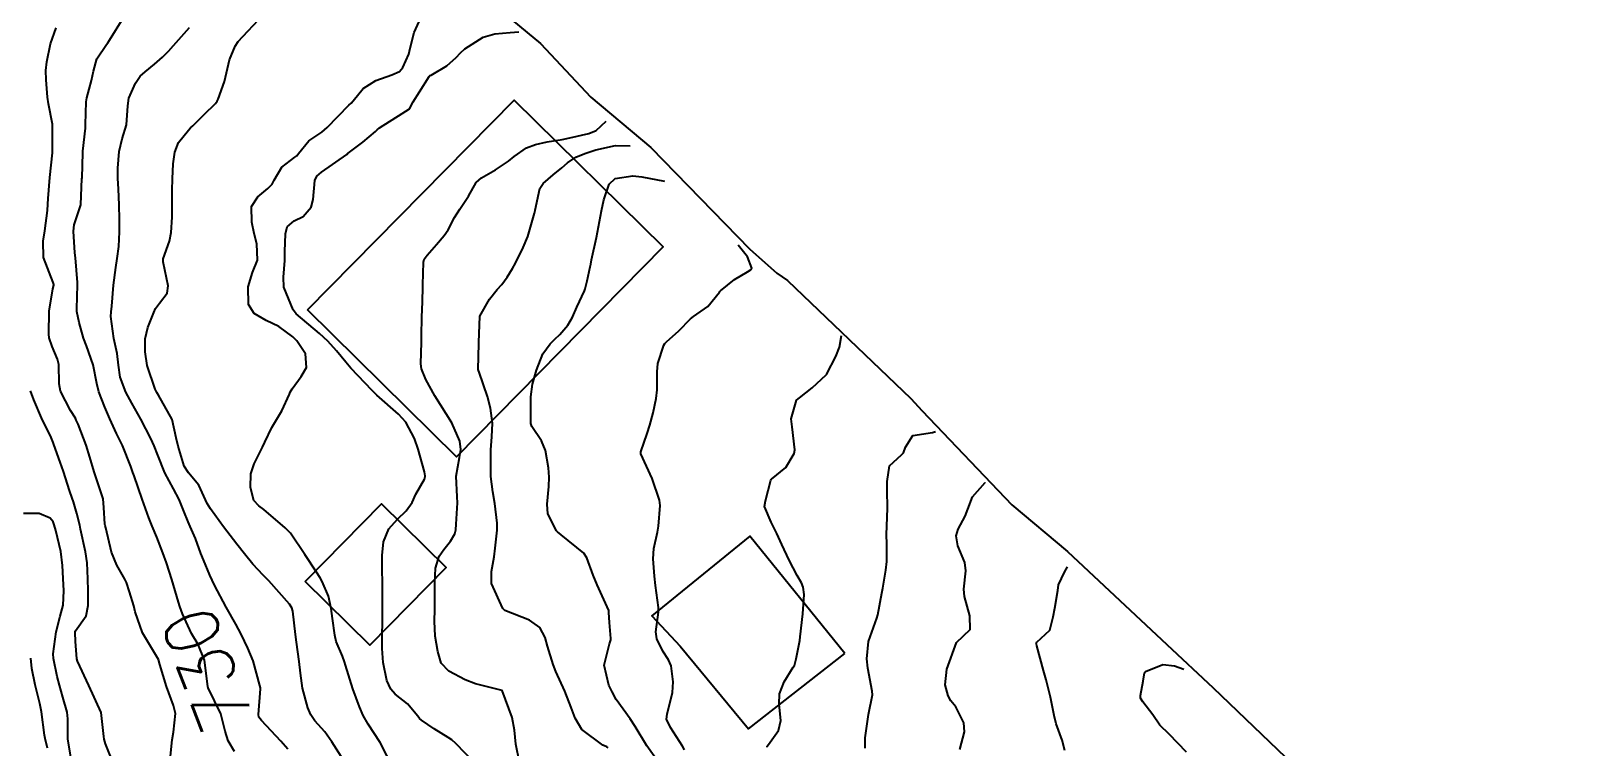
# Model space of a CAD drawing. Header units: metres. Extents: x 298520 to 308411, y 7433745 to 7450750.
# Drawn here: x 304005.7 to 304121.9, y 7440242.4 to 7440296 of the extents above; entities that cross this region are included whole.
import ezdxf
from ezdxf.enums import TextEntityAlignment as Align

# ---------------------------------------------------------------- set-up
doc = ezdxf.new("R2010")
doc.units = ezdxf.units.M
doc.header["$LTSCALE"] = 10
for name, color, linetype in [('Area', 45, 'Continuous'), ('Cotas', 45, 'Continuous'), ('Curvas de Nivel 1m', 11, 'Continuous'), ('Curvas de Nivel 5m', 15, 'Continuous'), ('Edificações', 30, 'Continuous')]:
    doc.layers.add(name, color=color, linetype=linetype)
doc.styles.add('Style-STANDARD', font='STANDARD.shx')

msp = doc.modelspace()

# ---------------------------------------------------------------- linework, layer by layer
at = {"layer": 'Area'}
msp.add_polyline3d([(304041.28, 7440297.19, 736.81), (304043.84, 7440295.05, 734.59), (304047.61, 7440291.05, 740.29), (304052.11, 7440287.26, 743.9), (304059.52, 7440279.65, 738.44), (304061.56, 7440277.87, 756.57), (304062.36, 7440277.31, 758.93), (304071.6, 7440268.47, 745.98), (304072.43, 7440267.56, 745.44), (304079.15, 7440260.51, 751.87), (304083.33, 7440257.03, 750.77), (304090.76, 7440250.06, 755.64), (304094.25, 7440246.82, 755.06), (304106.31, 7440235.27, 753.27), (304106.95, 7440234.6, 756.12), (304108.17, 7440233.3, 758.5), (304111.4, 7440230.39, 760.07), (304117.11, 7440224.91, 755.45), (304121.04, 7440220.67, 748.14), (304121.6, 7440220.21, 748.35), (304123.13, 7440218.39, 753.61)], dxfattribs=at)
at = {"layer": 'Curvas de Nivel 1m', "flags": 128}
for points, elevation in [([(304016.13, 7440241.7), (304016.25, 7440242.92), (304016.36, 7440243.49), (304016.5, 7440244.91), (304016.37, 7440245.5), (304015.84, 7440246.92), (304015.35, 7440248.58), (304015.23, 7440248.93), (304015.01, 7440249.32), (304014.04, 7440250.94), (304013.49, 7440252.5), (304013.38, 7440252.95), (304013.06, 7440254.02), (304012.83, 7440254.71), (304012.71, 7440254.96), (304012.12, 7440256), (304011.71, 7440256.97), (304011.29, 7440258.81), (304011.24, 7440258.98), (304011.22, 7440259.08), (304011.14, 7440260.33), (304011.09, 7440260.98), (304011.07, 7440261.05), (304010.42, 7440262.99), (304010.09, 7440264.08), (304009.81, 7440264.99), (304009.21, 7440266.55), (304009.08, 7440266.87), (304009.01, 7440267), (304008.65, 7440267.58), (304007.89, 7440269.02), (304007.79, 7440269.57), (304007.77, 7440271.02), (304007.67, 7440271.43), (304007.28, 7440272.37), (304007.06, 7440273.03), (304007.02, 7440273.3), (304007.05, 7440275.02), (304007.33, 7440276.68), (304007.4, 7440276.96), (304007.39, 7440277.02), (304007.34, 7440277.17), (304006.62, 7440279.03), (304006.6, 7440280.25), (304006.73, 7440281.03), (304006.93, 7440282.56), (304006.96, 7440283.03), (304006.97, 7440283.46), (304007.11, 7440285.02), (304007.29, 7440286.86), (304007.3, 7440287.02), (304007.3, 7440287.18), (304007.3, 7440289.02), (304007.01, 7440290.54), (304006.92, 7440291.03), (304006.82, 7440292.34), (304006.81, 7440293.03), (304006.87, 7440293.69), (304007.14, 7440295.03), (304007.56, 7440296.23)], 729), ([(304024.92, 7440242.23), (304024.4, 7440242.82), (304022.95, 7440244.37), (304022.75, 7440244.63), (304022.72, 7440244.83), (304022.88, 7440246.74), (304022.87, 7440246.83), (304022.82, 7440246.99), (304022.34, 7440248.84), (304021.94, 7440249.78), (304021.42, 7440250.85), (304021.03, 7440251.59), (304020.31, 7440252.87), (304019.44, 7440254.5), (304019.25, 7440254.88), (304019.08, 7440255.26), (304018.61, 7440256.41), (304018.42, 7440256.89), (304018.01, 7440258), (304017.61, 7440258.9), (304017.46, 7440259.24), (304017.13, 7440260.04), (304016.78, 7440260.91), (304016.36, 7440261.71), (304015.72, 7440262.92), (304015.18, 7440264.23), (304014.91, 7440264.93), (304014.66, 7440265.48), (304013.91, 7440266.94), (304013.23, 7440268.13), (304012.79, 7440268.96), (304012.37, 7440270.08), (304012.24, 7440270.97), (304012.15, 7440271.84), (304011.9, 7440272.97), (304011.67, 7440274.61), (304011.69, 7440274.97), (304011.74, 7440275.4), (304011.87, 7440276.97), (304012.05, 7440278.28), (304012.15, 7440278.97), (304012.26, 7440279.85), (304012.32, 7440280.97), (304012.31, 7440281.89), (304012.28, 7440282.97), (304012.24, 7440284.15), (304012.2, 7440284.97), (304012.19, 7440285.72), (304012.28, 7440286.97), (304012.51, 7440287.92), (304012.83, 7440288.96), (304012.93, 7440290.39), (304013.01, 7440290.96), (304013.51, 7440292.1), (304013.87, 7440292.6), (304014.24, 7440292.94), (304014.95, 7440293.51), (304015.54, 7440294.03), (304015.98, 7440294.49), (304016.35, 7440294.92), (304017.57, 7440296.25)], 731), ([(304028.92, 7440241.69), (304028.23, 7440242.77), (304027.69, 7440243.53), (304026.95, 7440244.36), (304026.65, 7440244.79), (304026.43, 7440245.33), (304026.02, 7440246.8), (304025.87, 7440247.92), (304025.77, 7440248.8), (304025.57, 7440250.25), (304025.51, 7440250.81), (304025.3, 7440252.55), (304025.23, 7440252.81), (304025.06, 7440253.09), (304023.5, 7440254.83), (304023.08, 7440255.26), (304022.31, 7440256.07), (304021.69, 7440256.85), (304021.1, 7440257.58), (304020.11, 7440258.87), (304019.14, 7440260.22), (304018.88, 7440260.62), (304018.77, 7440260.89), (304018.27, 7440262), (304017.49, 7440262.91), (304017.17, 7440263.42), (304016.7, 7440264.91), (304016.57, 7440265.54), (304016.26, 7440266.92), (304015.24, 7440268.74), (304015.12, 7440268.93), (304014.99, 7440269.19), (304014.39, 7440270.94), (304014.24, 7440271.98), (304014.25, 7440272.94), (304014.43, 7440273.8), (304014.88, 7440274.93), (304015.02, 7440275.23), (304015.32, 7440275.62), (304015.89, 7440276.37), (304015.95, 7440276.92), (304015.58, 7440278.71), (304015.59, 7440278.93), (304016.05, 7440280.25), (304016.19, 7440280.92), (304016.25, 7440282.06), (304016.26, 7440282.92), (304016.26, 7440284.08), (304016.28, 7440284.92), (304016.33, 7440286.04), (304016.45, 7440286.92), (304016.74, 7440287.64), (304017.48, 7440288.58), (304017.64, 7440288.74), (304017.8, 7440288.9), (304018.65, 7440289.73), (304019.5, 7440290.56), (304019.64, 7440290.74), (304019.71, 7440290.88), (304020.17, 7440292.22), (304020.32, 7440292.87), (304020.56, 7440293.84), (304020.97, 7440294.87), (304021.21, 7440295.21), (304021.56, 7440295.58), (304022.73, 7440296.84)], 732), ([(304032.83, 7440240.79), (304031.84, 7440242.73), (304030.95, 7440244.09), (304030.58, 7440244.74), (304030.3, 7440245.4), (304029.8, 7440246.75), (304029.24, 7440248.52), (304029.16, 7440248.76), (304029.01, 7440249.19), (304028.55, 7440250.3), (304028.44, 7440250.77), (304028.28, 7440252.01), (304028.18, 7440252.77), (304027.97, 7440253.68), (304027.5, 7440254.78), (304027.35, 7440255.06), (304027.08, 7440255.49), (304026.19, 7440256.8), (304025.12, 7440258.39), (304024.73, 7440258.81), (304023.14, 7440260.16), (304022.75, 7440260.45), (304022.38, 7440260.84), (304022.13, 7440261.82), (304022.15, 7440262.85), (304022.41, 7440263.6), (304023.02, 7440264.83), (304023.2, 7440265.21), (304023.73, 7440266.3), (304024.03, 7440266.82), (304024.48, 7440267.57), (304025.05, 7440268.81), (304025.11, 7440268.95), (304025.25, 7440269.21), (304025.93, 7440270.13), (304026.32, 7440270.8), (304026.25, 7440271.83), (304025.59, 7440272.81), (304025.29, 7440273.11), (304024.26, 7440273.86), (304023.31, 7440274.32), (304022.41, 7440274.84), (304021.99, 7440275.52), (304021.95, 7440276.85), (304022.28, 7440277.92), (304022.66, 7440278.84), (304022.6, 7440280.07), (304022.4, 7440280.84), (304022.23, 7440281.69), (304022.21, 7440282.85), (304022.67, 7440283.58), (304023.42, 7440284.21), (304023.74, 7440284.52), (304023.91, 7440284.83), (304024.47, 7440285.79), (304025.45, 7440286.54), (304025.6, 7440286.66), (304025.72, 7440286.81), (304026.5, 7440287.77), (304027.48, 7440288.42), (304027.68, 7440288.59), (304027.87, 7440288.78), (304029.5, 7440290.45), (304029.66, 7440290.6), (304029.82, 7440290.76), (304030.58, 7440291.69), (304031.52, 7440292.28), (304032.71, 7440292.72), (304033.29, 7440292.95), (304033.53, 7440293.27), (304033.98, 7440294.27), (304034.1, 7440294.7), (304034.39, 7440295.88), (304034.77, 7440296.7)], 733), ([(304038.91, 7440241.21), (304037.52, 7440242.66), (304037.21, 7440242.94), (304036.94, 7440243.11), (304035.88, 7440243.75), (304034.95, 7440244.39), (304034.79, 7440244.53), (304034.67, 7440244.69), (304033.88, 7440245.62), (304032.97, 7440246.35), (304032.63, 7440246.72), (304032.35, 7440247.36), (304032.06, 7440248.73), (304031.99, 7440249.76), (304032, 7440250.73), (304032.02, 7440251.75), (304032.02, 7440252.73), (304032.02, 7440253.77), (304032.01, 7440254.73), (304031.99, 7440255.63), (304031.98, 7440256.73), (304032.08, 7440257.75), (304032.49, 7440258.72), (304033.13, 7440259.45), (304033.78, 7440260.06), (304034.24, 7440260.7), (304034.52, 7440261.33), (304035.16, 7440262.44), (304035.22, 7440262.63), (304035.22, 7440262.69), (304035.17, 7440263), (304034.68, 7440264.7), (304034.42, 7440265.48), (304033.76, 7440266.7), (304033.22, 7440267.3), (304031.58, 7440268.73), (304031.41, 7440268.9), (304031.25, 7440269.07), (304029.65, 7440270.76), (304029.27, 7440271.21), (304028.57, 7440272.06), (304027.91, 7440272.78), (304027.29, 7440273.35), (304025.56, 7440274.81), (304025.32, 7440275.11), (304024.63, 7440276.82), (304024.61, 7440277.56), (304024.69, 7440278.82), (304024.69, 7440279.49), (304024.74, 7440280.82), (304024.87, 7440281.34), (304025.39, 7440281.78), (304026.08, 7440282.11), (304026.67, 7440282.8), (304026.83, 7440283.37), (304026.94, 7440284.79), (304027.09, 7440285.13), (304027.44, 7440285.42), (304029.35, 7440286.76), (304029.4, 7440286.81), (304029.45, 7440286.85), (304030.55, 7440287.67), (304031.48, 7440288.48), (304031.62, 7440288.6), (304031.79, 7440288.74), (304033.49, 7440289.82), (304034.05, 7440290.16), (304034.32, 7440290.7), (304034.78, 7440291.43), (304035.52, 7440292.58), (304035.57, 7440292.65), (304035.66, 7440292.69), (304036.83, 7440293.38), (304037.54, 7440294.02), (304037.85, 7440294.36), (304038.19, 7440294.66), (304039.56, 7440295.52), (304040.42, 7440295.77), (304041.57, 7440295.89), (304042.23, 7440295.94)], 734), ([(304048.92, 7440242.33), (304048.81, 7440242.41), (304048.53, 7440242.53), (304046.94, 7440243.7), (304046.45, 7440244.56), (304046.16, 7440245.36), (304045.67, 7440246.56), (304045, 7440248.04), (304044.79, 7440248.57), (304044.38, 7440249.95), (304044.21, 7440250.58), (304043.79, 7440251.35), (304043.04, 7440251.89), (304041.19, 7440252.62), (304041.04, 7440252.75), (304040.18, 7440254.63), (304040.18, 7440255.53), (304040.38, 7440256.63), (304040.46, 7440257.27), (304040.6, 7440258.63), (304040.6, 7440259.15), (304040.44, 7440260.63), (304040.29, 7440261.49), (304040.14, 7440262.63), (304040.12, 7440263.69), (304040.14, 7440264.63), (304040.21, 7440265.62), (304040.25, 7440266.63), (304040.1, 7440267.77), (304039.88, 7440268.63), (304039.26, 7440270.45), (304039.21, 7440270.58), (304039.19, 7440270.64), (304039.24, 7440272.6), (304039.24, 7440272.64), (304039.24, 7440272.68), (304039.31, 7440274.64), (304040.04, 7440275.92), (304040.61, 7440276.63), (304040.95, 7440277.01), (304041.35, 7440277.56), (304041.76, 7440278.21), (304041.97, 7440278.61), (304042.56, 7440279.79), (304042.91, 7440280.6), (304043.4, 7440282.35), (304043.44, 7440282.55), (304043.45, 7440282.59), (304043.81, 7440284.21), (304044.04, 7440284.58), (304044.79, 7440285.23), (304045.44, 7440285.75), (304045.88, 7440286.13), (304046.51, 7440286.56), (304047.18, 7440286.83), (304047.46, 7440286.91), (304048, 7440287.09), (304049.46, 7440287.41), (304050.57, 7440287.4)], 736), ([(304052.91, 7440240.94), (304051.82, 7440242.49), (304050.94, 7440243.93), (304050.56, 7440244.5), (304049.53, 7440245.95), (304049.21, 7440246.52), (304048.98, 7440247.01), (304048.62, 7440248.53), (304049.02, 7440250.11), (304049.12, 7440250.42), (304049.12, 7440250.52), (304049.03, 7440251.7), (304048.97, 7440252.45), (304048.98, 7440252.52), (304048.97, 7440252.6), (304048.09, 7440254.53), (304047.79, 7440255.25), (304047.31, 7440256.55), (304047.1, 7440256.91), (304045.41, 7440258.28), (304045.12, 7440258.49), (304045.04, 7440258.57), (304044.4, 7440259.84), (304044.34, 7440260.58), (304044.48, 7440261.9), (304044.51, 7440262.58), (304044.46, 7440263.29), (304044.23, 7440264.58), (304043.92, 7440265.3), (304043.21, 7440266.39), (304043.13, 7440266.6), (304043.12, 7440266.7), (304043.12, 7440268.6), (304043.25, 7440269.56), (304043.54, 7440270.59), (304044.02, 7440271.83), (304044.57, 7440272.58), (304044.93, 7440272.93), (304045.29, 7440273.28), (304045.9, 7440273.97), (304046.24, 7440274.56), (304046.57, 7440275.31), (304047.15, 7440276.55), (304047.2, 7440276.69), (304047.34, 7440277.29), (304047.57, 7440278.33), (304047.62, 7440278.55), (304047.68, 7440278.86), (304048.04, 7440280.54), (304048.2, 7440281.34), (304048.43, 7440282.53), (304048.59, 7440283.36), (304048.99, 7440284.53), (304049.44, 7440284.95), (304050.78, 7440285.16), (304051.44, 7440285.08), (304053.15, 7440284.76)], 737), ([(304054.65, 7440242.19), (304054.5, 7440242.46), (304053.58, 7440243.84), (304053.3, 7440244.47), (304053.33, 7440244.85), (304053.73, 7440246.47), (304053.78, 7440247.26), (304053.64, 7440248.47), (304053.45, 7440248.92), (304053.01, 7440249.56), (304052.56, 7440250.48), (304052.5, 7440251.01), (304052.69, 7440252.48), (304052.69, 7440252.84), (304052.47, 7440254.49), (304052.38, 7440255.18), (304052.3, 7440256.49), (304052.35, 7440257.24), (304052.62, 7440258.48), (304052.69, 7440258.92), (304052.81, 7440260.48), (304052.77, 7440260.86), (304052.21, 7440262.49), (304051.36, 7440264.33), (304051.36, 7440264.5), (304051.84, 7440265.86), (304052.05, 7440266.49), (304052.29, 7440267.42), (304052.52, 7440268.49), (304052.59, 7440269.14), (304052.58, 7440270.49), (304052.65, 7440271.11), (304053.1, 7440272.48), (304053.16, 7440272.61), (304053.29, 7440272.73), (304054.21, 7440273.55), (304055.09, 7440274.45), (304055.31, 7440274.63), (304056.39, 7440275.37), (304057.25, 7440276.43), (304057.29, 7440276.48), (304057.33, 7440276.53), (304058.38, 7440277.38), (304059.36, 7440277.96), (304059.62, 7440278.14), (304059.67, 7440278.24), (304059.36, 7440279.08), (304058.65, 7440279.95)], 738), ([(304060.84, 7440242.38), (304060.84, 7440242.46), (304060.93, 7440242.57), (304061.69, 7440243.62), (304061.85, 7440244.37), (304061.74, 7440245.6), (304061.76, 7440246.37), (304062.1, 7440247.26), (304062.79, 7440248.36), (304062.87, 7440248.5), (304063.01, 7440249), (304063.28, 7440250.36), (304063.31, 7440250.64), (304063.49, 7440252.35), (304063.6, 7440253.82), (304063.53, 7440254.35), (304063.39, 7440254.67), (304063.08, 7440255.22), (304062.49, 7440256.37), (304061.94, 7440257.54), (304061.56, 7440258.38), (304061.13, 7440259.23), (304060.64, 7440260.39), (304060.71, 7440260.82), (304061.11, 7440262.38), (304061.13, 7440262.42), (304061.16, 7440262.45), (304062.22, 7440263.32), (304062.86, 7440264.36), (304062.91, 7440264.65), (304062.7, 7440266.37), (304062.62, 7440266.97), (304063.04, 7440268.36), (304063.15, 7440268.46), (304063.24, 7440268.52), (304064.2, 7440269.29), (304065.26, 7440270.25), (304065.3, 7440270.3), (304065.31, 7440270.33), (304065.98, 7440271.62), (304066.25, 7440272.32), (304066.4, 7440273.21)], 739), ([(304011.93, 7440240.96), (304011.26, 7440242.64), (304011.17, 7440242.98), (304011.15, 7440243.19), (304010.95, 7440244.98), (304010.02, 7440246.99), (304009.17, 7440248.83), (304009.12, 7440249), (304009.02, 7440250.28), (304008.99, 7440250.97), (304009, 7440251), (304009, 7440251.02), (304009.02, 7440251.08), (304009.82, 7440252.21), (304009.98, 7440252.99), (304009.97, 7440254.08), (304009.94, 7440254.99), (304009.9, 7440256.18), (304009.78, 7440256.99), (304009.4, 7440258.71), (304009.34, 7440259), (304009.13, 7440259.88), (304008.87, 7440260.74), (304008.78, 7440261.01), (304008.57, 7440261.59), (304008.12, 7440263.02), (304007.88, 7440263.72), (304007.41, 7440265.03), (304007.35, 7440265.19), (304007.2, 7440265.55), (304006.48, 7440267.04), (304005.89, 7440268.39), (304005.64, 7440269.05)], 728), ([(304075.25, 7440242.21), (304075.62, 7440243.53), (304075.56, 7440244.2), (304074.96, 7440245.39), (304074.6, 7440245.85), (304074.38, 7440246.22), (304074.16, 7440247.05), (304074.28, 7440248.22), (304075.02, 7440250.21), (304076.04, 7440251.2), (304076, 7440252.2), (304075.61, 7440253.66), (304075.56, 7440254.21), (304075.72, 7440255.57), (304075.63, 7440256.2), (304075.11, 7440257.45), (304074.98, 7440258.21), (304075.13, 7440258.7), (304075.67, 7440259.67), (304075.86, 7440260.2), (304076.22, 7440261.13), (304077.16, 7440262.19), (304077.16, 7440262.19)], 741), ([(304008.74, 7440241.17), (304008.45, 7440243.01), (304008.45, 7440244.51), (304008.4, 7440245.01), (304008.08, 7440246.13), (304007.81, 7440247.02), (304007.64, 7440247.68), (304007.37, 7440249.02), (304007.35, 7440249.37), (304007.57, 7440251.02), (304007.88, 7440252.18), (304008.09, 7440253.01), (304008.14, 7440254.09), (304008.09, 7440255.01), (304008.04, 7440255.97), (304007.92, 7440257.02), (304007.54, 7440258.6), (304007.42, 7440259.03), (304007.34, 7440259.24), (304007.13, 7440259.52), (304006.3, 7440259.87), (304005.13, 7440259.87)], 727), ([(304083.12, 7440242.12), (304082.93, 7440242.9), (304082.49, 7440244.12), (304082.34, 7440244.75), (304082.05, 7440246.13), (304081.72, 7440247.41), (304081.52, 7440248.13), (304081.02, 7440249.96), (304081, 7440250.11), (304080.99, 7440250.14), (304081.02, 7440250.23), (304082.01, 7440251.15), (304082.25, 7440252.13), (304082.39, 7440252.79), (304082.6, 7440254.12), (304082.66, 7440254.54), (304083.09, 7440255.47), (304083.33, 7440255.88)], 742), ([(304006.92, 7440242.3), (304006.74, 7440243.03), (304006.69, 7440243.28), (304006.48, 7440245.03), (304006.35, 7440245.65), (304005.99, 7440247.04), (304005.76, 7440248.28), (304005.67, 7440249.04)], 726), ([(304092.23, 7440242.01), (304090.94, 7440243.36), (304090.24, 7440244.03), (304089.71, 7440244.79), (304088.97, 7440245.77), (304088.79, 7440246.05), (304088.79, 7440246.24), (304088.99, 7440247.32), (304089.1, 7440247.95), (304089.17, 7440248.05), (304090.46, 7440248.58), (304091.34, 7440248.46), (304092.05, 7440248.22)], 743)]:
    msp.add_lwpolyline(points, dxfattribs=dict(at, elevation=elevation))
at = {"layer": 'Curvas de Nivel 5m', "flags": 128}
for points, elevation in [([(304020.92, 7440242.06), (304020.46, 7440242.86), (304020.22, 7440243.58), (304019.9, 7440244.87), (304018.97, 7440246.82), (304018.95, 7440246.86), (304018.94, 7440246.88), (304018.93, 7440246.92), (304018.68, 7440248.88), (304018.2, 7440250.07), (304017.72, 7440250.9), (304017.04, 7440252.36), (304016.84, 7440252.91), (304016.73, 7440253.24), (304016.23, 7440254.92), (304015.83, 7440256.18), (304015.56, 7440256.93), (304015.11, 7440258.09), (304014.76, 7440258.93), (304014.51, 7440259.55), (304014.02, 7440260.94), (304013.41, 7440262.7), (304013.32, 7440262.95), (304013.17, 7440263.39), (304012.55, 7440264.96), (304012.09, 7440265.86), (304011.59, 7440266.97), (304011.23, 7440267.84), (304010.76, 7440268.98), (304010.63, 7440269.61), (304010.35, 7440270.99), (304009.84, 7440272.43), (304009.63, 7440273), (304009.3, 7440274.17), (304009.13, 7440275), (304009.12, 7440275.19), (304009.18, 7440277), (304009.17, 7440277.16), (304009.01, 7440279), (304008.98, 7440279.39), (304008.88, 7440281.01), (304008.93, 7440281.47), (304009.4, 7440282.91), (304009.43, 7440282.98), (304009.43, 7440283), (304009.5, 7440284.93), (304009.51, 7440285), (304009.58, 7440286.88), (304009.58, 7440287), (304009.76, 7440288.71), (304009.78, 7440289), (304009.82, 7440290.68), (304009.86, 7440291), (304010.22, 7440292.29), (304010.36, 7440292.99), (304010.61, 7440293.91), (304011.35, 7440294.98), (304011.44, 7440295.1), (304011.56, 7440295.31), (304012.58, 7440296.96)], 730), ([(304042.27, 7440241.25), (304042.01, 7440242.61), (304041.9, 7440243.66), (304041.74, 7440244.61), (304040.97, 7440246.62), (304038.98, 7440247.13), (304038.22, 7440247.41), (304036.99, 7440248.07), (304036.41, 7440248.68), (304036.15, 7440249.54), (304035.96, 7440250.68), (304035.91, 7440251.8), (304035.94, 7440252.68), (304035.94, 7440253.8), (304035.93, 7440254.68), (304035.98, 7440255.79), (304036.26, 7440256.68), (304036.6, 7440257.17), (304037.11, 7440257.81), (304037.44, 7440258.34), (304037.51, 7440258.66), (304037.54, 7440259.08), (304037.64, 7440260.66), (304037.61, 7440261.13), (304037.53, 7440262.66), (304037.78, 7440264.07), (304037.88, 7440264.66), (304037.82, 7440265.28), (304037.21, 7440266.67), (304035.93, 7440268.68), (304035.26, 7440269.91), (304034.94, 7440270.69), (304034.88, 7440271.08), (304034.93, 7440272.69), (304034.94, 7440273.04), (304034.97, 7440274.69), (304034.98, 7440275.03), (304035.03, 7440276.69), (304035.04, 7440276.99), (304035.1, 7440278.69), (304035.15, 7440278.91), (304035.37, 7440279.22), (304036.06, 7440280), (304036.64, 7440280.68), (304036.94, 7440281.12), (304037.4, 7440282.03), (304037.81, 7440282.66), (304038.46, 7440283.62), (304039.03, 7440284.65), (304039.44, 7440284.99), (304040.47, 7440285.61), (304041.45, 7440286.26), (304041.89, 7440286.61), (304042.81, 7440287.25), (304043.47, 7440287.49), (304044.35, 7440287.7), (304045.47, 7440287.88), (304046.05, 7440287.99), (304047.48, 7440288.33), (304048.01, 7440288.54), (304048.77, 7440289.24)], 735), ([(304068.18, 7440242.3), (304068.16, 7440243.08), (304068.35, 7440244.3), (304068.43, 7440244.83), (304068.71, 7440246.29), (304068.69, 7440246.58), (304068.36, 7440248.3), (304068.3, 7440249), (304068.41, 7440250.3), (304069.04, 7440252.04), (304069.13, 7440252.28), (304069.43, 7440253.92), (304069.49, 7440254.28), (304069.72, 7440255.64), (304069.8, 7440256.27), (304069.8, 7440257.59), (304069.76, 7440258.27), (304069.81, 7440259.6), (304069.84, 7440260.27), (304069.81, 7440261.62), (304069.82, 7440262.27), (304070, 7440263.45), (304070.9, 7440264.26), (304071.04, 7440264.41), (304071.2, 7440264.84), (304071.74, 7440265.72), (304073.21, 7440265.93), (304073.45, 7440266)], 740)]:
    msp.add_lwpolyline(points, dxfattribs=dict(at, elevation=elevation))
at = {"layer": 'Edificações'}
for points in [[(304026.4, 7440275.11), (304041.88, 7440290.82), (304053.05, 7440279.83), (304037.57, 7440264.11)], [(304026.23, 7440254.78), (304031.95, 7440260.6), (304036.79, 7440255.83), (304031.06, 7440250.02)], [(304066.65, 7440249.4), (304059.53, 7440258.17), (304052.2, 7440252.22), (304054.31, 7440249.95), (304059.44, 7440243.75)]]:
    msp.add_lwpolyline(points, close=True, dxfattribs=at)

# ---------------------------------------------------------------- texts
at = {"layer": 'Cotas', "style": 'Style-STANDARD'}
msp.add_text('730', height=4, rotation=111.0566, dxfattribs=at).set_placement((304018.87, 7440248.17, 730), align=Align.MIDDLE_CENTER)

doc.saveas('drawing.dxf')
